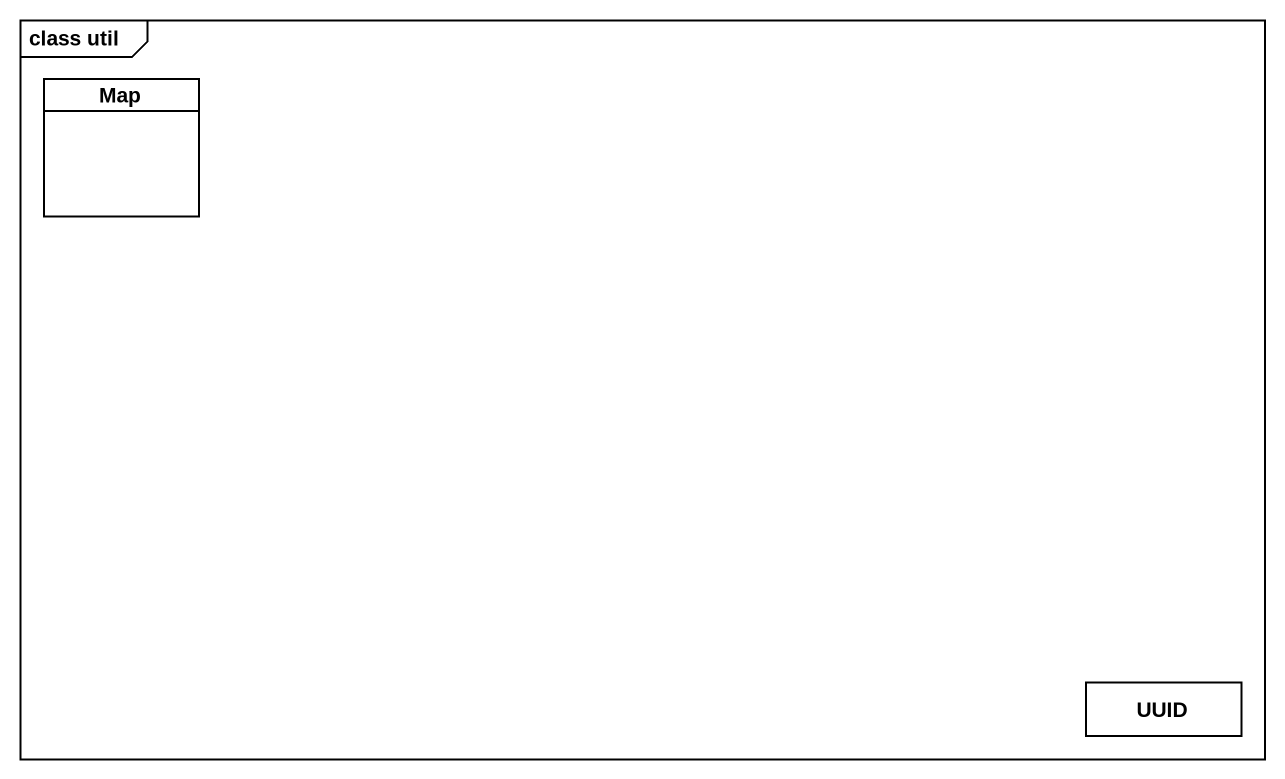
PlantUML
@startuml
mainframe class util
hide circle
hide empty members
class "Map" as Map_
class UUID
@enduml
